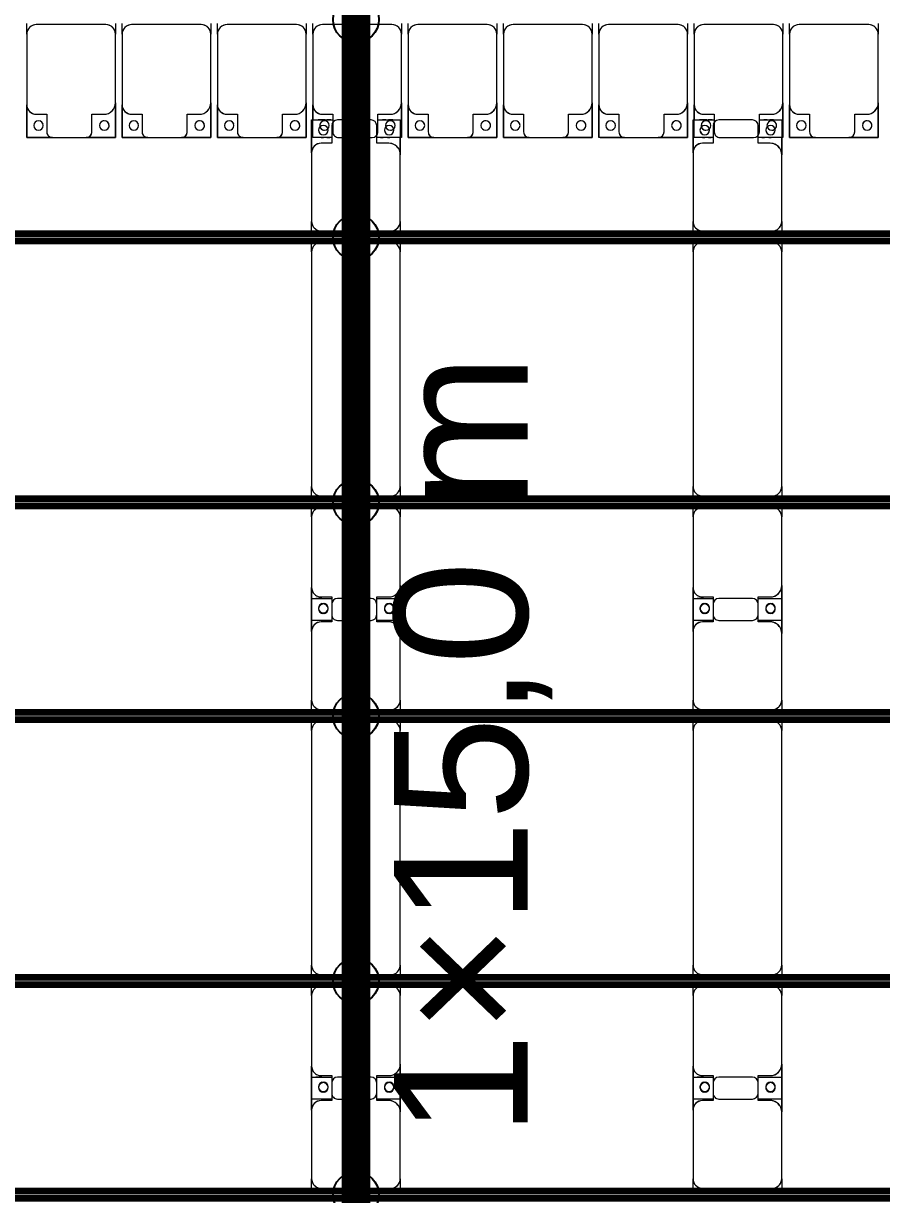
# Model space of a CAD drawing. Header units: millimetres. Extents: x -291190 to 146725, y 19759 to 185158.
# Drawn here: x -42923 to -38423, y 151050 to 157191 of the extents above; entities that cross this region are included whole.
import ezdxf

# ---------------------------------------------------------------- set-up
doc = ezdxf.new("R2010")
doc.units = ezdxf.units.MM
doc.layers.add('A-GENM', color=13, linetype='Continuous', lineweight=9)
doc.layers.add('S-BEAM', color=12, linetype='Continuous', lineweight=9)
doc.layers.add('GC-GHI CHU', color=2, linetype='Continuous')
doc.layers.add('GC-HOP 40x60 GIA CUONG', color=1, linetype='Continuous')
doc.styles.add('GC_VN', font='arial.ttf')

# ---------------------------------------------------------------- blocks, each defined once
blk = doc.blocks.new('Dải phao đi lại kèm đỡ invester - DẢI PHAO ĐI LẠI-60252-KHUNG KẾT CẤU BÈ PIN 4')
at = {"layer": 'A-GENM', "color": 7}
for p, q in [((103258.4, 1312.2), (103411.8, 1312.2)), ((103258.4, 1129.7), (103258.4, 1312.2)), ((103258.4, 1312.2), (103258.4, 1129.7)), ((103411.8, 1312.2), (103258.4, 1312.2)), ((103588.2, 1312.2), (103411.8, 1312.2)), ((103588.2, 1312.2), (103723.4, 1312.2)), ((103723.4, 1312.2), (103588.2, 1312.2)), ((103723.4, 1312.2), (103723.4, 1139.7)), ((103723.4, 1139.7), (103723.4, 1312.2)), ((103758.4, 1312.2), (103888.1, 1312.2)), ((103758.4, 1129.7), (103758.4, 1312.2)), ((103758.4, 1312.2), (103758.4, 1129.7)), ((103831.6, 1312.2), (103819.4, 1312.2)), ((103868.8, 1312.2), (103855.3, 1312.2)), ((104088.2, 1312.2), (103911.8, 1312.2)), ((104124.6, 1312.2), (104223.4, 1312.2)), ((104149.1, 1312.2), (104133.8, 1312.2)), ((104180.3, 1312.2), (104167.8, 1312.2)), ((104223.4, 1312.2), (104223.4, 1139.7)), ((104258.4, 1312.2), (104411.8, 1312.2)), ((104258.4, 1129.7), (104258.4, 1312.2)), ((104258.4, 1312.2), (104258.4, 1129.7)), ((104411.8, 1312.2), (104258.4, 1312.2)), ((104588.2, 1312.2), (104411.8, 1312.2)), ((104588.2, 1312.2), (104723.4, 1312.2)), ((104716.5, 1312.2), (104588.2, 1312.2)), ((104723.4, 1312.2), (104723.4, 1139.7)), ((104723.4, 1139.7), (104723.4, 1312.2)), ((104758.4, 1312.2), (104911.8, 1312.2)), ((104758.4, 1129.7), (104758.4, 1312.2)), ((104758.4, 1312.2), (104758.4, 1129.7)), ((104911.8, 1312.2), (104758.4, 1312.2)), ((105088.2, 1312.2), (104911.8, 1312.2)), ((105088.2, 1312.2), (105223.4, 1312.2)), ((105223.4, 1312.2), (105088.2, 1312.2)), ((105223.4, 1312.2), (105223.4, 1139.7)), ((105223.4, 1139.7), (105223.4, 1312.2)), ((105258.4, 1312.2), (105411.8, 1312.2)), ((105258.4, 1129.7), (105258.4, 1312.2)), ((105258.4, 1312.2), (105258.4, 1129.7)), ((105411.8, 1312.2), (105258.4, 1312.2)), ((105588.2, 1312.2), (105411.8, 1312.2)), ((105588.2, 1312.2), (105723.4, 1312.2)), ((105723.4, 1312.2), (105588.2, 1312.2)), ((105723.4, 1312.2), (105723.4, 1139.7)), ((105723.4, 1139.7), (105723.4, 1312.2)), ((105758.4, 1312.2), (105888.1, 1312.2)), ((105758.4, 1129.7), (105758.4, 1312.2)), ((105758.4, 1312.2), (105758.4, 1129.7)), ((105831.6, 1312.2), (105819.4, 1312.2)), ((105868.8, 1312.2), (105855.3, 1312.2)), ((106088.2, 1312.2), (105911.8, 1312.2)), ((106124.6, 1312.2), (106223.4, 1312.2)), ((106149.1, 1312.2), (106133.8, 1312.2)), ((106180.3, 1312.2), (106167.8, 1312.2)), ((106223.4, 1312.2), (106223.4, 1139.7)), ((106258.4, 1312.2), (106411.8, 1312.2)), ((106258.4, 1129.7), (106258.4, 1312.2)), ((106258.4, 1312.2), (106258.4, 1129.7)), ((106411.8, 1312.2), (106258.4, 1312.2)), ((106588.2, 1312.2), (106411.8, 1312.2)), ((106588.2, 1312.2), (106723.4, 1312.2)), ((106723.4, 1312.2), (106588.2, 1312.2)), ((106723.4, 1312.2), (106723.4, 1139.7)), ((106723.4, 1139.7), (106723.4, 1312.2)), ((106758.4, 1312.2), (106911.8, 1312.2)), ((106758.4, 1129.7), (106758.4, 1312.2)), ((106758.4, 1312.2), (106758.4, 1129.7)), ((106911.8, 1312.2), (106758.4, 1312.2)), ((107088.2, 1312.2), (106911.8, 1312.2)), ((107088.2, 1312.2), (107223.4, 1312.2)), ((107223.4, 1312.2), (107088.2, 1312.2)), ((107223.4, 1312.2), (107223.4, 1139.7)), ((107223.4, 1139.7), (107223.4, 1312.2)), ((107258.4, 1312.2), (107411.8, 1312.2)), ((107258.4, 1129.7), (107258.4, 1312.2)), ((107258.4, 1312.2), (107258.4, 1129.7)), ((107411.8, 1312.2), (107258.4, 1312.2)), ((107588.2, 1312.2), (107411.8, 1312.2)), ((107588.2, 1312.2), (107723.4, 1312.2)), ((107723.4, 1312.2), (107588.2, 1312.2)), ((107723.4, 1312.2), (107723.4, 1139.7)), ((107723.4, 1139.7), (107723.4, 1312.2)), ((103381.8, 1282.2), (103381.8, 1189.7)), ((103618.2, 1189.7), (103618.2, 1282.2)), ((103881.8, 1282.2), (103881.8, 1189.7)), ((104118.2, 1189.7), (104118.2, 1282.2)), ((104381.8, 1282.2), (104381.8, 1189.7)), ((104618.2, 1189.7), (104618.2, 1282.2)), ((104881.8, 1282.2), (104881.8, 1189.7)), ((105118.2, 1189.7), (105118.2, 1282.2)), ((105381.8, 1282.2), (105381.8, 1189.7)), ((105618.2, 1189.7), (105618.2, 1282.2)), ((105881.8, 1282.2), (105881.8, 1189.7)), ((106118.2, 1189.7), (106118.2, 1282.2)), ((106381.8, 1282.2), (106381.8, 1189.7)), ((106618.2, 1189.7), (106618.2, 1282.2)), ((106881.8, 1282.2), (106881.8, 1189.7)), ((107118.2, 1189.7), (107118.2, 1282.2)), ((107381.8, 1282.2), (107381.8, 1189.7)), ((107618.2, 1189.7), (107618.2, 1282.2)), ((103381.8, 1189.7), (103318.4, 1189.7)), ((103673.4, 1189.7), (103618.2, 1189.7)), ((103881.8, 1189.7), (103818.4, 1189.7)), ((104173.4, 1189.7), (104118.2, 1189.7)), ((104223.4, 1139.7), (104223.4, 1219.7)), ((104381.8, 1189.7), (104318.4, 1189.7)), ((104673.4, 1189.7), (104618.2, 1189.7)), ((104881.8, 1189.7), (104818.4, 1189.7)), ((105173.4, 1189.7), (105118.2, 1189.7)), ((105381.8, 1189.7), (105318.4, 1189.7)), ((105673.4, 1189.7), (105618.2, 1189.7)), ((105881.8, 1189.7), (105818.4, 1189.7)), ((106173.4, 1189.7), (106118.2, 1189.7)), ((106223.4, 1139.7), (106223.4, 1219.7)), ((106381.8, 1189.7), (106318.4, 1189.7)), ((106673.4, 1189.7), (106618.2, 1189.7)), ((106881.8, 1189.7), (106818.4, 1189.7)), ((107173.4, 1189.7), (107118.2, 1189.7)), ((107381.8, 1189.7), (107318.4, 1189.7)), ((107673.4, 1189.7), (107618.2, 1189.7)), ((103258.4, 1129.7), (103258.4, 769.7)), ((103723.4, 769.7), (103723.4, 1139.7)), ((103758.4, 1129.7), (103758.4, 769.7)), ((104223.4, 769.7), (104223.4, 1139.7)), ((104258.4, 1129.7), (104258.4, 769.7)), ((104723.4, 769.7), (104723.4, 1139.7)), ((104758.4, 1129.7), (104758.4, 769.7)), ((105223.4, 769.7), (105223.4, 1139.7)), ((105258.4, 1129.7), (105258.4, 769.7)), ((105723.4, 769.7), (105723.4, 1139.7)), ((105758.4, 1129.7), (105758.4, 769.7)), ((106223.4, 769.7), (106223.4, 1139.7)), ((106258.4, 1129.7), (106258.4, 769.7)), ((106723.4, 769.7), (106723.4, 1139.7)), ((106758.4, 1129.7), (106758.4, 769.7)), ((107223.4, 769.7), (107223.4, 1139.7)), ((107258.4, 1129.7), (107258.4, 769.7)), ((107723.4, 769.7), (107723.4, 1139.7)), ((103258.4, 713.3), (103258.4, 769.7)), ((103258.4, 713.3), (103258.4, 769.7)), ((103723.4, 769.7), (103723.4, 713.3)), ((103723.4, 769.7), (103723.4, 713.3)), ((103758.4, 713.3), (103758.4, 769.7)), ((103758.4, 713.3), (103758.4, 769.7)), ((104223.4, 769.7), (104223.4, 713.3)), ((104223.4, 769.7), (104223.4, 713.3)), ((104258.4, 713.3), (104258.4, 769.7)), ((104258.4, 713.3), (104258.4, 769.7)), ((104723.4, 769.7), (104723.4, 713.3)), ((104723.4, 769.7), (104723.4, 713.3)), ((104758.4, 713.3), (104758.4, 769.7)), ((104758.4, 713.3), (104758.4, 769.7)), ((105223.4, 769.7), (105223.4, 713.3)), ((105223.4, 769.7), (105223.4, 713.3)), ((105258.4, 713.3), (105258.4, 769.7)), ((105258.4, 713.3), (105258.4, 769.7)), ((105723.4, 769.7), (105723.4, 713.3)), ((105723.4, 769.7), (105723.4, 713.3)), ((105758.4, 713.3), (105758.4, 769.7)), ((105758.4, 713.3), (105758.4, 769.7)), ((106223.4, 769.7), (106223.4, 713.3)), ((106223.4, 769.7), (106223.4, 713.3)), ((106258.4, 713.3), (106258.4, 769.7)), ((106258.4, 713.3), (106258.4, 769.7)), ((106723.4, 769.7), (106723.4, 713.3)), ((106723.4, 769.7), (106723.4, 713.3)), ((106758.4, 713.3), (106758.4, 769.7)), ((106758.4, 713.3), (106758.4, 769.7)), ((107223.4, 769.7), (107223.4, 713.3)), ((107223.4, 769.7), (107223.4, 713.3)), ((107258.4, 713.3), (107258.4, 769.7)), ((107258.4, 713.3), (107258.4, 769.7)), ((107723.4, 769.7), (107723.4, 713.3)), ((107723.4, 769.7), (107723.4, 713.3)), ((103308.4, 719.7), (103673.4, 719.7)), ((103808.4, 719.7), (104173.4, 719.7)), ((104308.4, 719.7), (104673.4, 719.7)), ((104808.4, 719.7), (105173.4, 719.7)), ((105308.4, 719.7), (105673.4, 719.7)), ((105808.4, 719.7), (106173.4, 719.7)), ((106308.4, 719.7), (106673.4, 719.7)), ((106808.4, 719.7), (107173.4, 719.7)), ((107308.4, 719.7), (107673.4, 719.7))]:
    blk.add_line(p, q, dxfattribs=at)
for centre, radius, start, end in [((103411.8, 1282.2), 30, 90, 180), ((103411.8, 1282.2), 30, 105, 165), ((103411.8, 1282.2), 30, 135, 165), ((103411.8, 1282.2), 30, 135, 165), ((103411.8, 1282.2), 30, 105, 120), ((103411.8, 1282.2), 30, 105, 120), ((103588.2, 1282.2), 30, 360, 90), ((103588.2, 1282.2), 30, 60, 75), ((103588.2, 1282.2), 30, 15, 75), ((103588.2, 1282.2), 30, 60, 75), ((103588.2, 1282.2), 30, 15, 30), ((103588.2, 1282.2), 30, 15, 30), ((103911.8, 1282.2), 30, 90, 180), ((103911.8, 1282.2), 30, 150, 165), ((104088.2, 1282.2), 30, 360, 90), ((104411.8, 1282.2), 30, 90, 180), ((104411.8, 1282.2), 30, 105, 165), ((104411.8, 1282.2), 30, 135, 165), ((104411.8, 1282.2), 30, 135, 165), ((104411.8, 1282.2), 30, 105, 120), ((104411.8, 1282.2), 30, 105, 120), ((104588.2, 1282.2), 30, 360, 90), ((104588.2, 1282.2), 30, 60, 75), ((104588.2, 1282.2), 30, 15, 75), ((104588.2, 1282.2), 30, 60, 75), ((104588.2, 1282.2), 30, 15, 30), ((104588.2, 1282.2), 30, 15, 30), ((104911.8, 1282.2), 30, 90, 180), ((104911.8, 1282.2), 30, 105, 165), ((104911.8, 1282.2), 30, 135, 165), ((104911.8, 1282.2), 30, 135, 165), ((104911.8, 1282.2), 30, 105, 120), ((104911.8, 1282.2), 30, 105, 120), ((105088.2, 1282.2), 30, 360, 90), ((105088.2, 1282.2), 30, 60, 75), ((105088.2, 1282.2), 30, 15, 75), ((105088.2, 1282.2), 30, 60, 75), ((105088.2, 1282.2), 30, 15, 30), ((105088.2, 1282.2), 30, 15, 30), ((105411.8, 1282.2), 30, 90, 180), ((105411.8, 1282.2), 30, 105, 165), ((105411.8, 1282.2), 30, 135, 165), ((105411.8, 1282.2), 30, 135, 165), ((105411.8, 1282.2), 30, 105, 120), ((105411.8, 1282.2), 30, 105, 120), ((105588.2, 1282.2), 30, 360, 90), ((105588.2, 1282.2), 30, 60, 75), ((105588.2, 1282.2), 30, 15, 75), ((105588.2, 1282.2), 30, 60, 75), ((105588.2, 1282.2), 30, 15, 30), ((105588.2, 1282.2), 30, 15, 30), ((105911.8, 1282.2), 30, 90, 180), ((105911.8, 1282.2), 30, 150, 165), ((106088.2, 1282.2), 30, 360, 90), ((106411.8, 1282.2), 30, 90, 180), ((106411.8, 1282.2), 30, 105, 165), ((106411.8, 1282.2), 30, 135, 165), ((106411.8, 1282.2), 30, 135, 165), ((106411.8, 1282.2), 30, 105, 120), ((106411.8, 1282.2), 30, 105, 120), ((106588.2, 1282.2), 30, 360, 90), ((106588.2, 1282.2), 30, 60, 75), ((106588.2, 1282.2), 30, 15, 75), ((106588.2, 1282.2), 30, 60, 75), ((106588.2, 1282.2), 30, 15, 30), ((106588.2, 1282.2), 30, 15, 30), ((106911.8, 1282.2), 30, 90, 180), ((106911.8, 1282.2), 30, 105, 165), ((106911.8, 1282.2), 30, 135, 165), ((106911.8, 1282.2), 30, 135, 165), ((106911.8, 1282.2), 30, 105, 120), ((106911.8, 1282.2), 30, 105, 120), ((107088.2, 1282.2), 30, 360, 90), ((107088.2, 1282.2), 30, 60, 75), ((107088.2, 1282.2), 30, 15, 75), ((107088.2, 1282.2), 30, 60, 75), ((107088.2, 1282.2), 30, 15, 30), ((107088.2, 1282.2), 30, 15, 30), ((107411.8, 1282.2), 30, 90, 180), ((107411.8, 1282.2), 30, 105, 165), ((107411.8, 1282.2), 30, 135, 165), ((107411.8, 1282.2), 30, 135, 165), ((107411.8, 1282.2), 30, 105, 120), ((107411.8, 1282.2), 30, 105, 120), ((107588.2, 1282.2), 30, 360, 90), ((107588.2, 1282.2), 30, 60, 75), ((107588.2, 1282.2), 30, 15, 75), ((107588.2, 1282.2), 30, 60, 75), ((107588.2, 1282.2), 30, 15, 30), ((107588.2, 1282.2), 30, 15, 30), ((103316.8, 1248.6), 25, 90, 270), ((103316.8, 1248.6), 25, 90, 255), ((103316.8, 1248.6), 25, 270, 90), ((103316.8, 1248.6), 25, 0, 90), ((103316.8, 1248.6), 25, 300, 345), ((103661.8, 1248.6), 25, 90, 270), ((103661.8, 1248.6), 25, 90, 180), ((103661.8, 1248.6), 25, 195, 255), ((103661.8, 1248.6), 25, 270, 90), ((103661.8, 1248.6), 25, 270, 90), ((103816.8, 1248.6), 25, 90, 270), ((103816.8, 1248.6), 25, 90, 210), ((103816.8, 1248.6), 25, 270, 90), ((103816.8, 1248.6), 25, 0, 90), ((104161.8, 1248.6), 25, 90, 270), ((104161.8, 1248.6), 25, 90, 180), ((104161.8, 1248.6), 25, 270, 90), ((104161.8, 1248.6), 25, 345, 90), ((104316.8, 1248.6), 25, 90, 270), ((104316.8, 1248.6), 25, 90, 255), ((104316.8, 1248.6), 25, 270, 90), ((104316.8, 1248.6), 25, 0, 90), ((104316.8, 1248.6), 25, 300, 345), ((104661.8, 1248.6), 25, 90, 270), ((104661.8, 1248.6), 25, 90, 180), ((104661.8, 1248.6), 25, 195, 255), ((104661.8, 1248.6), 25, 270, 90), ((104661.8, 1248.6), 25, 270, 90), ((104816.8, 1248.6), 25, 90, 270), ((104816.8, 1248.6), 25, 90, 255), ((104816.8, 1248.6), 25, 270, 90), ((104816.8, 1248.6), 25, 0, 90), ((104816.8, 1248.6), 25, 300, 345), ((105161.8, 1248.6), 25, 90, 270), ((105161.8, 1248.6), 25, 90, 180), ((105161.8, 1248.6), 25, 195, 255), ((105161.8, 1248.6), 25, 270, 90), ((105161.8, 1248.6), 25, 270, 90), ((105316.8, 1248.6), 25, 90, 270), ((105316.8, 1248.6), 25, 90, 255), ((105316.8, 1248.6), 25, 270, 90), ((105316.8, 1248.6), 25, 0, 90), ((105316.8, 1248.6), 25, 300, 345), ((105661.8, 1248.6), 25, 90, 270), ((105661.8, 1248.6), 25, 90, 180), ((105661.8, 1248.6), 25, 195, 255), ((105661.8, 1248.6), 25, 270, 90), ((105661.8, 1248.6), 25, 270, 90), ((105816.8, 1248.6), 25, 90, 270), ((105816.8, 1248.6), 25, 90, 210), ((105816.8, 1248.6), 25, 270, 90), ((105816.8, 1248.6), 25, 0, 90), ((106161.8, 1248.6), 25, 90, 270), ((106161.8, 1248.6), 25, 90, 180), ((106161.8, 1248.6), 25, 270, 90), ((106161.8, 1248.6), 25, 345, 90), ((106316.8, 1248.6), 25, 90, 270), ((106316.8, 1248.6), 25, 90, 255), ((106316.8, 1248.6), 25, 270, 90), ((106316.8, 1248.6), 25, 0, 90), ((106316.8, 1248.6), 25, 300, 345), ((106661.8, 1248.6), 25, 90, 270), ((106661.8, 1248.6), 25, 90, 180), ((106661.8, 1248.6), 25, 195, 255), ((106661.8, 1248.6), 25, 270, 90), ((106661.8, 1248.6), 25, 270, 90), ((106816.8, 1248.6), 25, 90, 270), ((106816.8, 1248.6), 25, 90, 255), ((106816.8, 1248.6), 25, 270, 90), ((106816.8, 1248.6), 25, 0, 90), ((106816.8, 1248.6), 25, 300, 345), ((107161.8, 1248.6), 25, 90, 270), ((107161.8, 1248.6), 25, 90, 180), ((107161.8, 1248.6), 25, 195, 255), ((107161.8, 1248.6), 25, 270, 90), ((107161.8, 1248.6), 25, 270, 90), ((107316.8, 1248.6), 25, 90, 270), ((107316.8, 1248.6), 25, 90, 255), ((107316.8, 1248.6), 25, 270, 90), ((107316.8, 1248.6), 25, 0, 90), ((107316.8, 1248.6), 25, 300, 345), ((107661.8, 1248.6), 25, 90, 270), ((107661.8, 1248.6), 25, 90, 180), ((107661.8, 1248.6), 25, 195, 255), ((107661.8, 1248.6), 25, 270, 90), ((107661.8, 1248.6), 25, 270, 90), ((103318.4, 1129.7), 60, 90, 180), ((103318.4, 1129.7), 60, 90, 150), ((103318.4, 1129.7), 60, 135, 150), ((103318.4, 1129.7), 60, 135, 150), ((103316.8, 1248.6), 25, 270, 285), ((103673.4, 1139.7), 50, 0, 90), ((103673.4, 1139.7), 50, 45, 90), ((103673.4, 1139.7), 50, 15, 90), ((103673.4, 1139.7), 50, 45, 90), ((103818.4, 1129.7), 60, 90, 180), ((103818.4, 1129.7), 60, 100.00003, 150), ((103818.4, 1129.7), 60, 135, 150), ((103818.4, 1129.7), 60, 135, 150), ((104173.4, 1139.7), 50, 0, 90), ((104173.4, 1139.7), 50, 45, 90), ((104173.4, 1139.7), 50, 15, 90), ((104173.4, 1139.7), 50, 45, 90), ((104318.4, 1129.7), 60, 90, 180), ((104318.4, 1129.7), 60, 90, 150), ((104318.4, 1129.7), 60, 135, 150), ((104318.4, 1129.7), 60, 135, 150), ((104316.8, 1248.6), 25, 270, 285), ((104673.4, 1139.7), 50, 0, 90), ((104673.4, 1139.7), 50, 45, 90), ((104673.4, 1139.7), 50, 15, 90), ((104673.4, 1139.7), 50, 45, 90), ((104818.4, 1129.7), 60, 90, 180), ((104818.4, 1129.7), 60, 90, 150), ((104818.4, 1129.7), 60, 135, 150), ((104818.4, 1129.7), 60, 135, 150), ((104816.8, 1248.6), 25, 270, 285), ((105173.4, 1139.7), 50, 0, 90), ((105173.4, 1139.7), 50, 45, 90), ((105173.4, 1139.7), 50, 15, 90), ((105173.4, 1139.7), 50, 45, 90), ((105318.4, 1129.7), 60, 90, 180), ((105318.4, 1129.7), 60, 90, 150), ((105318.4, 1129.7), 60, 135, 150), ((105318.4, 1129.7), 60, 135, 150), ((105316.8, 1248.6), 25, 270, 285), ((105673.4, 1139.7), 50, 0, 90), ((105673.4, 1139.7), 50, 45, 90), ((105673.4, 1139.7), 50, 15, 90), ((105673.4, 1139.7), 50, 45, 90), ((105818.4, 1129.7), 60, 90, 180), ((105818.4, 1129.7), 60, 90, 150), ((105818.4, 1129.7), 60, 135, 150), ((105818.4, 1129.7), 60, 135, 150), ((106173.4, 1139.7), 50, 0, 90), ((106173.4, 1139.7), 50, 45, 90), ((106173.4, 1139.7), 50, 15, 90), ((106173.4, 1139.7), 50, 45, 90), ((106318.4, 1129.7), 60, 90, 180), ((106318.4, 1129.7), 60, 90, 150), ((106318.4, 1129.7), 60, 135, 150), ((106318.4, 1129.7), 60, 135, 150), ((106316.8, 1248.6), 25, 270, 285), ((106673.4, 1139.7), 50, 0, 90), ((106673.4, 1139.7), 50, 45, 90), ((106673.4, 1139.7), 50, 15, 90), ((106673.4, 1139.7), 50, 45, 90), ((106818.4, 1129.7), 60, 90, 180), ((106818.4, 1129.7), 60, 90, 150), ((106818.4, 1129.7), 60, 135, 150), ((106818.4, 1129.7), 60, 135, 150), ((106816.8, 1248.6), 25, 270, 285), ((107173.4, 1139.7), 50, 0, 90), ((107173.4, 1139.7), 50, 45, 90), ((107173.4, 1139.7), 50, 15, 90), ((107173.4, 1139.7), 50, 45, 90), ((107318.4, 1129.7), 60, 90, 180), ((107318.4, 1129.7), 60, 90, 150), ((107318.4, 1129.7), 60, 135, 150), ((107318.4, 1129.7), 60, 135, 150), ((107316.8, 1248.6), 25, 270, 285), ((107673.4, 1139.7), 50, 0, 90), ((107673.4, 1139.7), 50, 45, 90), ((107673.4, 1139.7), 50, 15, 90), ((107673.4, 1139.7), 50, 45, 90), ((103308.4, 769.7), 50, 180, 270), ((103308.4, 769.7), 50, 195, 270), ((103673.4, 769.7), 50, 270, 0), ((103673.4, 769.7), 50, 270, 345), ((103808.4, 769.7), 50, 180, 270), ((103808.4, 769.7), 50, 195, 269.59107), ((104173.4, 769.7), 50, 270, 0), ((104173.4, 769.7), 50, 270, 345), ((104308.4, 769.7), 50, 180, 270), ((104308.4, 769.7), 50, 195, 270), ((104673.4, 769.7), 50, 270, 0), ((104673.4, 769.7), 50, 270, 345), ((104808.4, 769.7), 50, 180, 270), ((104808.4, 769.7), 50, 195, 270), ((105173.4, 769.7), 50, 270, 0), ((105173.4, 769.7), 50, 270, 345), ((105308.4, 769.7), 50, 180, 270), ((105308.4, 769.7), 50, 195, 270), ((105673.4, 769.7), 50, 270, 0), ((105673.4, 769.7), 50, 270, 345), ((105808.4, 769.7), 50, 180, 270), ((105808.4, 769.7), 50, 195, 270), ((106173.4, 769.7), 50, 270, 0), ((106173.4, 769.7), 50, 270, 345), ((106308.4, 769.7), 50, 180, 270), ((106308.4, 769.7), 50, 195, 270), ((106673.4, 769.7), 50, 270, 0), ((106673.4, 769.7), 50, 270, 345), ((106808.4, 769.7), 50, 180, 270), ((106808.4, 769.7), 50, 195, 270), ((107173.4, 769.7), 50, 270, 0), ((107173.4, 769.7), 50, 270, 345), ((107308.4, 769.7), 50, 180, 270), ((107308.4, 769.7), 50, 195, 270), ((107673.4, 769.7), 50, 270, 0), ((107673.4, 769.7), 50, 270, 345)]:
    blk.add_arc(centre, radius, start, end, dxfattribs=at)
blk = doc.blocks.new('Dai phao do pin - DẢI PHAO ĐỠ PIN-V18-KHUNG KẾT CẤU BÈ PIN 4')
at = {"layer": 'A-GENM', "color": 7}
for p, q in [((-1312.2, 241.6), (-1129.7, 241.6)), ((-1312.2, 124.6), (-1312.2, 241.6)), ((-1312.2, 198.3), (-1312.2, 179.3)), ((-1129.7, 241.6), (-1219.7, 241.6)), ((-779.7, 241.6), (-1129.7, 241.6)), ((-779.7, 241.6), (-716.7, 241.6)), ((-779.7, 241.6), (-716.7, 241.6)), ((-729.7, -173.4), (-729.7, 191.6)), ((-676.7, 241.6), (-620.3, 241.6)), ((-676.7, 241.6), (-620.3, 241.6)), ((-670.3, 191.6), (-670.3, -173.4)), ((610.3, 241.6), (-620.3, 241.6)), ((610.3, 241.6), (673.3, 241.6)), ((610.3, 241.6), (673.3, 241.6)), ((660.3, -173.4), (660.3, 191.6)), ((713.3, 241.6), (769.7, 241.6)), ((713.3, 241.6), (769.7, 241.6)), ((719.7, 191.6), (719.7, -173.4)), ((1129.7, 241.6), (769.7, 241.6)), ((1129.7, 241.6), (1312.2, 241.6)), ((1312.2, 241.6), (1129.7, 241.6)), ((1197.8, 241.6), (1380.3, 241.6)), ((1197.8, 116.2), (1197.8, 241.6)), ((1380.3, 241.6), (1197.8, 241.6)), ((1312.2, 241.6), (1312.2, 116.2)), ((1730.3, 241.6), (1380.3, 241.6)), ((1730.3, 241.6), (1793.3, 241.6)), ((1730.3, 241.6), (1793.3, 241.6)), ((1780.3, -173.4), (1780.3, 191.6)), ((1833.3, 241.6), (1889.7, 241.6)), ((1833.3, 241.6), (1889.7, 241.6)), ((1839.7, 191.6), (1839.7, -173.4)), ((3120.3, 241.6), (1889.7, 241.6)), ((3120.3, 241.6), (3183.3, 241.6)), ((3120.3, 241.6), (3183.3, 241.6)), ((3170.3, -173.4), (3170.3, 191.6)), ((3223.3, 241.6), (3279.7, 241.6)), ((3223.3, 241.6), (3279.7, 241.6)), ((3229.7, 191.6), (3229.7, -173.4)), ((3639.7, 241.6), (3279.7, 241.6)), ((3639.7, 241.6), (3822.2, 241.6)), ((3822.2, 241.6), (3639.7, 241.6)), ((3707.8, 241.6), (3890.3, 241.6)), ((3707.8, 116.2), (3707.8, 241.6)), ((3890.3, 241.6), (3707.8, 241.6)), ((3822.2, 241.6), (3822.2, 116.2)), ((4240.3, 241.6), (3890.3, 241.6)), ((4240.3, 241.6), (4303.3, 241.6)), ((4240.3, 241.6), (4303.3, 241.6)), ((4290.3, -173.4), (4290.3, 191.6)), ((-1312.2, 166.1), (-1312.2, 147.6)), ((-1189.7, 181.6), (-1189.7, 118.2)), ((1189.7, 118.2), (1189.7, 181.6)), ((1320.3, 181.6), (1320.3, 118.2)), ((3699.7, 118.2), (3699.7, 181.6)), ((3830.3, 181.6), (3830.3, 118.2)), ((-1312.2, 88.2), (-1312.2, -88.2)), ((-1189.7, 118.2), (-1282.2, 118.2)), ((1282.2, 118.2), (1189.7, 118.2)), ((1197.8, 88.2), (1197.8, -88.2)), ((1320.3, 118.2), (1227.8, 118.2)), ((1312.2, -88.2), (1312.2, 88.2)), ((3792.2, 118.2), (3699.7, 118.2)), ((3707.8, 88.2), (3707.8, -88.2)), ((3830.3, 118.2), (3737.8, 118.2)), ((3822.2, -88.2), (3822.2, 88.2)), ((-1312.2, -223.4), (-1312.2, -111.9)), ((-1282.2, -118.2), (-1189.7, -118.2)), ((-1189.7, -118.2), (-1189.7, -173.4)), ((1189.7, -173.4), (1189.7, -118.2)), ((1189.7, -118.2), (1282.2, -118.2)), ((1197.8, -223.4), (1197.8, -116.2)), ((1227.8, -118.2), (1320.3, -118.2)), ((1312.2, -116.2), (1312.2, -223.4)), ((1320.3, -118.2), (1320.3, -173.4)), ((3699.7, -173.4), (3699.7, -118.2)), ((3699.7, -118.2), (3792.2, -118.2)), ((3707.8, -223.4), (3707.8, -116.2)), ((3737.8, -118.2), (3830.3, -118.2)), ((3822.2, -116.2), (3822.2, -223.4)), ((3830.3, -118.2), (3830.3, -173.4)), ((-1312.2, -122.9), (-1312.2, -143.5)), ((-1312.2, -151.7), (-1312.2, -189.3)), ((1197.8, -169.2), (1197.8, -202)), ((3707.8, -169.2), (3707.8, -202)), ((-1139.7, -223.4), (-1312.2, -223.4)), ((-1312.2, -223.4), (-1139.7, -223.4)), ((-1139.7, -223.4), (-779.7, -223.4)), ((-716.7, -223.4), (-779.7, -223.4)), ((-716.7, -223.4), (-779.7, -223.4)), ((-620.3, -223.4), (-676.7, -223.4)), ((-620.3, -223.4), (-676.7, -223.4)), ((-620.3, -223.4), (610.3, -223.4)), ((673.3, -223.4), (610.3, -223.4)), ((673.3, -223.4), (610.3, -223.4)), ((769.7, -223.4), (713.3, -223.4)), ((769.7, -223.4), (713.3, -223.4)), ((769.7, -223.4), (1139.7, -223.4)), ((1312.2, -223.4), (1139.7, -223.4)), ((1139.7, -223.4), (1312.2, -223.4)), ((1370.3, -223.4), (1197.8, -223.4)), ((1197.8, -223.4), (1370.3, -223.4)), ((1370.3, -223.4), (1730.3, -223.4)), ((1793.3, -223.4), (1730.3, -223.4)), ((1793.3, -223.4), (1730.3, -223.4)), ((1889.7, -223.4), (1833.3, -223.4)), ((1889.7, -223.4), (1833.3, -223.4)), ((1889.7, -223.4), (3120.3, -223.4)), ((3183.3, -223.4), (3120.3, -223.4)), ((3183.3, -223.4), (3120.3, -223.4)), ((3279.7, -223.4), (3223.3, -223.4)), ((3279.7, -223.4), (3223.3, -223.4)), ((3279.7, -223.4), (3649.7, -223.4)), ((3822.2, -223.4), (3649.7, -223.4)), ((3649.7, -223.4), (3822.2, -223.4)), ((3880.3, -223.4), (3707.8, -223.4)), ((3707.8, -223.4), (3880.3, -223.4)), ((3880.3, -223.4), (4240.3, -223.4)), ((4303.3, -223.4), (4240.3, -223.4)), ((4303.3, -223.4), (4240.3, -223.4))]:
    blk.add_line(p, q, dxfattribs=at)
for centre, radius, start, end in [((-1258.6, 183.2), 25, 0, 180), ((-1258.6, 183.2), 25, 90, 180), ((-1129.7, 181.6), 60, 90, 180), ((-1129.7, 181.6), 60, 120, 180), ((-779.7, 191.6), 50, 360, 90), ((-779.7, 191.6), 50, 7.74367, 75), ((-620.3, 191.6), 50, 90, 180), ((-620.3, 191.6), 50, 150, 165), ((-620.3, 191.6), 50, 105, 120), ((610.3, 191.6), 50, 360, 90), ((610.3, 191.6), 50, 60, 90), ((610.3, 191.6), 50, 15, 30), ((769.7, 191.6), 50, 90, 180), ((769.7, 191.6), 50, 105, 172.25633), ((1129.7, 181.6), 60, 360, 90), ((1129.7, 181.6), 60, 45, 60), ((1129.7, 181.6), 60, 360, 60), ((1129.7, 181.6), 60, 45, 60), ((1248.6, 183.2), 25, 0, 180), ((1248.6, 183.2), 25, 360, 165), ((1251.4, 183.2), 25, 0, 180), ((1251.4, 183.2), 25, 90, 180), ((1251.4, 183.2), 25, 15, 75), ((1380.3, 181.6), 60, 90, 180), ((1380.3, 181.6), 60, 120, 180), ((1730.3, 191.6), 50, 360, 90), ((1730.3, 191.6), 50, 7.74367, 75), ((1889.7, 191.6), 50, 90, 180), ((1889.7, 191.6), 50, 150, 165), ((1889.7, 191.6), 50, 105, 120), ((3120.3, 191.6), 50, 360, 90), ((3120.3, 191.6), 50, 75, 90), ((3120.3, 191.6), 50, 15, 30), ((3279.7, 191.6), 50, 90, 180), ((3279.7, 191.6), 50, 105, 172.25633), ((3639.7, 181.6), 60, 360, 90), ((3639.7, 181.6), 60, 45, 60), ((3639.7, 181.6), 60, 360, 60), ((3639.7, 181.6), 60, 45, 60), ((3758.6, 183.2), 25, 0, 180), ((3758.6, 183.2), 25, 360, 165), ((3761.4, 183.2), 25, 0, 180), ((3761.4, 183.2), 25, 90, 180), ((3761.4, 183.2), 25, 15, 75), ((3890.3, 181.6), 60, 90, 180), ((3890.3, 181.6), 60, 120, 180), ((4240.3, 191.6), 50, 360, 90), ((4240.3, 191.6), 50, 7.74367, 75), ((-1258.6, 183.2), 25, 180, 0), ((-1258.6, 183.2), 25, 180, 270), ((-1258.6, 183.2), 25, 285, 300), ((1248.6, 183.2), 25, 180, 0), ((1251.4, 183.2), 25, 180, 0), ((1251.4, 183.2), 25, 180, 270), ((1248.6, 183.2), 25, 210, 255), ((1248.6, 183.2), 25, 270, 360), ((1251.4, 183.2), 25, 285, 330), ((3758.6, 183.2), 25, 180, 0), ((3761.4, 183.2), 25, 180, 0), ((3761.4, 183.2), 25, 180, 270), ((3758.6, 183.2), 25, 210, 255), ((3758.6, 183.2), 25, 270, 360), ((3761.4, 183.2), 25, 285, 330), ((-1282.2, 88.2), 30, 90, 180), ((1227.8, 88.2), 30, 90, 180), ((1282.2, 88.2), 30, 360, 90), ((3737.8, 88.2), 30, 90, 180), ((3792.2, 88.2), 30, 360, 90), ((-1282.2, -88.2), 30, 180, 270), ((-1282.2, -88.2), 30, 240, 255), ((1227.8, -88.2), 30, 180, 270), ((1282.2, -88.2), 30, 270, 360), ((3737.8, -88.2), 30, 180, 270), ((3792.2, -88.2), 30, 270, 360), ((-1258.6, -161.8), 25, 0, 180), ((-1258.6, -161.8), 25, 90, 180), ((-1258.6, -161.8), 25, 180, 0), ((-1258.6, -161.8), 25, 180, 270), ((-1258.6, -161.8), 25, 285, 313.62534), ((-1139.7, -173.4), 50, 180, 270), ((-1139.7, -173.4), 50, 180, 255), ((-779.7, -173.4), 50, 270, 360), ((-779.7, -173.4), 50, 285, 360), ((-620.3, -173.4), 50, 180, 270), ((-620.3, -173.4), 50, 180, 210), ((610.3, -173.4), 50, 270, 360), ((610.3, -173.4), 50, 330, 360), ((769.7, -173.4), 50, 180, 270), ((769.7, -173.4), 50, 180, 255), ((1139.7, -173.4), 50, 270, 360), ((1139.7, -173.4), 50, 285, 360), ((1139.7, -173.4), 50, 315, 0), ((1139.7, -173.4), 50, 315, 0), ((1248.6, -161.8), 25, 0, 180), ((1248.6, -161.8), 25, 180, 0), ((1248.6, -161.8), 25, 105, 165), ((1248.6, -161.8), 25, 195, 360), ((1251.4, -161.8), 25, 0, 180), ((1251.4, -161.8), 25, 105, 180), ((1251.4, -161.8), 25, 180, 0), ((1251.4, -161.8), 25, 180, 270), ((1248.6, -161.8), 25, 360, 75), ((1251.4, -161.8), 25, 15, 75), ((1251.4, -161.8), 25, 285, 345), ((1370.3, -173.4), 50, 180, 270), ((1370.3, -173.4), 50, 180, 255), ((1730.3, -173.4), 50, 270, 360), ((1730.3, -173.4), 50, 285, 360), ((1889.7, -173.4), 50, 180, 270), ((1889.7, -173.4), 50, 180, 210), ((3120.3, -173.4), 50, 270, 360), ((3120.3, -173.4), 50, 330, 360), ((3279.7, -173.4), 50, 180, 270), ((3279.7, -173.4), 50, 180, 255), ((3649.7, -173.4), 50, 270, 360), ((3649.7, -173.4), 50, 285, 360), ((3649.7, -173.4), 50, 315, 0), ((3649.7, -173.4), 50, 315, 0), ((3758.6, -161.8), 25, 0, 180), ((3758.6, -161.8), 25, 180, 0), ((3758.6, -161.8), 25, 105, 165), ((3758.6, -161.8), 25, 195, 360), ((3761.4, -161.8), 25, 0, 180), ((3761.4, -161.8), 25, 105, 180), ((3761.4, -161.8), 25, 180, 0), ((3761.4, -161.8), 25, 180, 270), ((3758.6, -161.8), 25, 360, 75), ((3761.4, -161.8), 25, 15, 75), ((3761.4, -161.8), 25, 285, 345), ((3880.3, -173.4), 50, 180, 270), ((3880.3, -173.4), 50, 180, 255), ((4240.3, -173.4), 50, 270, 360), ((4240.3, -173.4), 50, 285, 360), ((-1139.7, -173.4), 50, 210, 225), ((-1139.7, -173.4), 50, 210, 225), ((-620.3, -173.4), 50, 240, 270), ((610.3, -173.4), 50, 285, 300), ((1370.3, -173.4), 50, 210, 225), ((1370.3, -173.4), 50, 210, 225), ((1889.7, -173.4), 50, 240, 270), ((3880.3, -173.4), 50, 210, 225), ((3880.3, -173.4), 50, 210, 225)]:
    blk.add_arc(centre, radius, start, end, dxfattribs=at)
blk = doc.blocks.new('Dai phao do pin - DẢI PHAO ĐỠ PIN-51784-KHUNG KẾT CẤU BÈ PIN 4')
at = {"layer": 'A-GENM', "color": 7}
for p, q in [((-1312.2, 241.6), (-1129.7, 241.6)), ((-1312.2, 124.6), (-1312.2, 241.6)), ((-1312.2, 202.3), (-1312.2, 179.3)), ((-1129.7, 241.6), (-1219.7, 241.6)), ((-779.7, 241.6), (-1129.7, 241.6)), ((-779.7, 241.6), (-716.7, 241.6)), ((-779.7, 241.6), (-716.7, 241.6)), ((-729.7, -173.4), (-729.7, 191.6)), ((-676.7, 241.6), (-620.3, 241.6)), ((-676.7, 241.6), (-620.3, 241.6)), ((-670.3, 191.6), (-670.3, -173.4)), ((610.3, 241.6), (-620.3, 241.6)), ((610.3, 241.6), (673.3, 241.6)), ((610.3, 241.6), (673.3, 241.6)), ((660.3, -173.4), (660.3, 191.6)), ((713.3, 241.6), (769.7, 241.6)), ((713.3, 241.6), (769.7, 241.6)), ((719.7, 191.6), (719.7, -173.4)), ((1129.7, 241.6), (769.7, 241.6)), ((1129.7, 241.6), (1312.2, 241.6)), ((1312.2, 241.6), (1129.7, 241.6)), ((1197.8, 241.6), (1380.3, 241.6)), ((1197.8, 116.2), (1197.8, 241.6)), ((1380.3, 241.6), (1197.8, 241.6)), ((1312.2, 241.6), (1312.2, 116.2)), ((1730.3, 241.6), (1380.3, 241.6)), ((1730.3, 241.6), (1793.3, 241.6)), ((1730.3, 241.6), (1793.3, 241.6)), ((1780.3, -173.4), (1780.3, 191.6)), ((1833.3, 241.6), (1889.7, 241.6)), ((1833.3, 241.6), (1889.7, 241.6)), ((1839.7, 191.6), (1839.7, -173.4)), ((3120.3, 241.6), (1889.7, 241.6)), ((3120.3, 241.6), (3183.3, 241.6)), ((3120.3, 241.6), (3183.3, 241.6)), ((3170.3, -173.4), (3170.3, 191.6)), ((3223.3, 241.6), (3279.7, 241.6)), ((3223.3, 241.6), (3279.7, 241.6)), ((3229.7, 191.6), (3229.7, -173.4)), ((3639.7, 241.6), (3279.7, 241.6)), ((3639.7, 241.6), (3822.2, 241.6)), ((3822.2, 241.6), (3639.7, 241.6)), ((3707.8, 241.6), (3890.3, 241.6)), ((3707.8, 116.2), (3707.8, 241.6)), ((3890.3, 241.6), (3707.8, 241.6)), ((3822.2, 241.6), (3822.2, 116.2)), ((4240.3, 241.6), (3890.3, 241.6)), ((4240.3, 241.6), (4303.3, 241.6)), ((4240.3, 241.6), (4303.3, 241.6)), ((4290.3, -173.4), (4290.3, 191.6)), ((-1312.2, 166.1), (-1312.2, 147.6)), ((-1189.7, 181.6), (-1189.7, 118.2)), ((1189.7, 118.2), (1189.7, 181.6)), ((1320.3, 181.6), (1320.3, 118.2)), ((3699.7, 118.2), (3699.7, 181.6)), ((3830.3, 181.6), (3830.3, 118.2)), ((-1312.2, 88.2), (-1312.2, -88.2)), ((-1189.7, 118.2), (-1282.2, 118.2)), ((1282.2, 118.2), (1189.7, 118.2)), ((1197.8, 88.2), (1197.8, -88.2)), ((1320.3, 118.2), (1227.8, 118.2)), ((1312.2, -88.2), (1312.2, 88.2)), ((3792.2, 118.2), (3699.7, 118.2)), ((3707.8, 88.2), (3707.8, -88.2)), ((3830.3, 118.2), (3737.8, 118.2)), ((3822.2, -88.2), (3822.2, 88.2)), ((-1312.2, -223.4), (-1312.2, -111.9)), ((-1282.2, -118.2), (-1189.7, -118.2)), ((-1189.7, -118.2), (-1189.7, -173.4)), ((1189.7, -173.4), (1189.7, -118.2)), ((1189.7, -118.2), (1282.2, -118.2)), ((1197.8, -223.4), (1197.8, -116.2)), ((1227.8, -118.2), (1320.3, -118.2)), ((1312.2, -116.2), (1312.2, -223.4)), ((1320.3, -118.2), (1320.3, -173.4)), ((3699.7, -173.4), (3699.7, -118.2)), ((3699.7, -118.2), (3792.2, -118.2)), ((3707.8, -223.4), (3707.8, -116.2)), ((3737.8, -118.2), (3830.3, -118.2)), ((3822.2, -116.2), (3822.2, -223.4)), ((3830.3, -118.2), (3830.3, -173.4)), ((-1312.2, -122.9), (-1312.2, -143.5)), ((-1312.2, -151.7), (-1312.2, -189.3)), ((1197.8, -169.2), (1197.8, -202)), ((3707.8, -169.2), (3707.8, -202)), ((-1139.7, -223.4), (-1312.2, -223.4)), ((-1312.2, -223.4), (-1139.7, -223.4)), ((-1139.7, -223.4), (-779.7, -223.4)), ((-716.7, -223.4), (-779.7, -223.4)), ((-716.7, -223.4), (-779.7, -223.4)), ((-620.3, -223.4), (-676.7, -223.4)), ((-620.3, -223.4), (-676.7, -223.4)), ((-620.3, -223.4), (610.3, -223.4)), ((673.3, -223.4), (610.3, -223.4)), ((673.3, -223.4), (610.3, -223.4)), ((769.7, -223.4), (713.3, -223.4)), ((769.7, -223.4), (713.3, -223.4)), ((769.7, -223.4), (1139.7, -223.4)), ((1312.2, -223.4), (1139.7, -223.4)), ((1139.7, -223.4), (1312.2, -223.4)), ((1370.3, -223.4), (1197.8, -223.4)), ((1197.8, -223.4), (1370.3, -223.4)), ((1370.3, -223.4), (1730.3, -223.4)), ((1793.3, -223.4), (1730.3, -223.4)), ((1793.3, -223.4), (1730.3, -223.4)), ((1889.7, -223.4), (1833.3, -223.4)), ((1889.7, -223.4), (1833.3, -223.4)), ((1889.7, -223.4), (3120.3, -223.4)), ((3183.3, -223.4), (3120.3, -223.4)), ((3183.3, -223.4), (3120.3, -223.4)), ((3279.7, -223.4), (3223.3, -223.4)), ((3279.7, -223.4), (3223.3, -223.4)), ((3279.7, -223.4), (3649.7, -223.4)), ((3822.2, -223.4), (3649.7, -223.4)), ((3649.7, -223.4), (3822.2, -223.4)), ((3880.3, -223.4), (3707.8, -223.4)), ((3707.8, -223.4), (3880.3, -223.4)), ((3880.3, -223.4), (4240.3, -223.4)), ((4303.3, -223.4), (4240.3, -223.4)), ((4303.3, -223.4), (4240.3, -223.4))]:
    blk.add_line(p, q, dxfattribs=at)
for centre, radius, start, end in [((-1258.6, 183.2), 25, 0, 180), ((-1258.6, 183.2), 25, 90, 180), ((-1129.7, 181.6), 60, 90, 180), ((-1129.7, 181.6), 60, 120, 180), ((-779.7, 191.6), 50, 360, 90), ((-779.7, 191.6), 50, 360, 75), ((-620.3, 191.6), 50, 90, 180), ((-620.3, 191.6), 50, 150, 180), ((-620.3, 191.6), 50, 105, 120), ((610.3, 191.6), 50, 360, 90), ((610.3, 191.6), 50, 60, 90), ((610.3, 191.6), 50, 15, 30), ((769.7, 191.6), 50, 90, 180), ((769.7, 191.6), 50, 105, 180), ((1129.7, 181.6), 60, 360, 90), ((1129.7, 181.6), 60, 45, 60), ((1129.7, 181.6), 60, 360, 60), ((1129.7, 181.6), 60, 45, 60), ((1248.6, 183.2), 25, 0, 180), ((1248.6, 183.2), 25, 360, 165), ((1251.4, 183.2), 25, 0, 180), ((1251.4, 183.2), 25, 90, 180), ((1251.4, 183.2), 25, 15, 75), ((1380.3, 181.6), 60, 90, 180), ((1380.3, 181.6), 60, 120, 180), ((1730.3, 191.6), 50, 360, 90), ((1730.3, 191.6), 50, 360, 75), ((1889.7, 191.6), 50, 90, 180), ((1889.7, 191.6), 50, 150, 180), ((1889.7, 191.6), 50, 105, 120), ((3120.3, 191.6), 50, 360, 90), ((3120.3, 191.6), 50, 75, 90), ((3120.3, 191.6), 50, 15, 30), ((3279.7, 191.6), 50, 90, 180), ((3279.7, 191.6), 50, 105, 180), ((3639.7, 181.6), 60, 360, 90), ((3639.7, 181.6), 60, 45, 60), ((3639.7, 181.6), 60, 360, 60), ((3639.7, 181.6), 60, 45, 60), ((3758.6, 183.2), 25, 0, 180), ((3758.6, 183.2), 25, 360, 165), ((3761.4, 183.2), 25, 0, 180), ((3761.4, 183.2), 25, 90, 180), ((3761.4, 183.2), 25, 15, 75), ((3890.3, 181.6), 60, 90, 180), ((3890.3, 181.6), 60, 120, 180), ((4240.3, 191.6), 50, 360, 90), ((4240.3, 191.6), 50, 360, 75), ((-1258.6, 183.2), 25, 180, 0), ((-1258.6, 183.2), 25, 180, 270), ((-1258.6, 183.2), 25, 285, 300), ((1248.6, 183.2), 25, 180, 0), ((1251.4, 183.2), 25, 180, 0), ((1251.4, 183.2), 25, 180, 270), ((1248.6, 183.2), 25, 210, 255), ((1248.6, 183.2), 25, 270, 360), ((1251.4, 183.2), 25, 285, 330), ((3758.6, 183.2), 25, 180, 0), ((3761.4, 183.2), 25, 180, 0), ((3761.4, 183.2), 25, 180, 270), ((3758.6, 183.2), 25, 210, 255), ((3758.6, 183.2), 25, 270, 360), ((3761.4, 183.2), 25, 285, 330), ((-1282.2, 88.2), 30, 90, 180), ((1227.8, 88.2), 30, 90, 180), ((1282.2, 88.2), 30, 360, 90), ((3737.8, 88.2), 30, 90, 180), ((3792.2, 88.2), 30, 360, 90), ((-1282.2, -88.2), 30, 180, 270), ((-1282.2, -88.2), 30, 240, 255), ((1227.8, -88.2), 30, 180, 270), ((1282.2, -88.2), 30, 270, 360), ((3737.8, -88.2), 30, 180, 270), ((3792.2, -88.2), 30, 270, 360), ((-1258.6, -161.8), 25, 0, 180), ((-1258.6, -161.8), 25, 90, 180), ((-1258.6, -161.8), 25, 180, 0), ((-1258.6, -161.8), 25, 180, 270), ((-1258.6, -161.8), 25, 285, 313.62534), ((-1139.7, -173.4), 50, 180, 270), ((-1139.7, -173.4), 50, 180, 255), ((-779.7, -173.4), 50, 270, 360), ((-779.7, -173.4), 50, 285, 360), ((-620.3, -173.4), 50, 180, 270), ((-620.3, -173.4), 50, 180, 210), ((610.3, -173.4), 50, 270, 360), ((610.3, -173.4), 50, 330, 360), ((769.7, -173.4), 50, 180, 270), ((769.7, -173.4), 50, 180, 255), ((1139.7, -173.4), 50, 270, 360), ((1139.7, -173.4), 50, 285, 360), ((1139.7, -173.4), 50, 315, 0), ((1139.7, -173.4), 50, 315, 0), ((1248.6, -161.8), 25, 0, 180), ((1248.6, -161.8), 25, 180, 0), ((1248.6, -161.8), 25, 105, 165), ((1248.6, -161.8), 25, 195, 360), ((1251.4, -161.8), 25, 0, 180), ((1251.4, -161.8), 25, 105, 180), ((1251.4, -161.8), 25, 180, 0), ((1251.4, -161.8), 25, 180, 270), ((1248.6, -161.8), 25, 360, 75), ((1251.4, -161.8), 25, 15, 75), ((1251.4, -161.8), 25, 285, 345), ((1370.3, -173.4), 50, 180, 270), ((1370.3, -173.4), 50, 180, 255), ((1730.3, -173.4), 50, 270, 360), ((1730.3, -173.4), 50, 285, 360), ((1889.7, -173.4), 50, 180, 270), ((1889.7, -173.4), 50, 180, 210), ((3120.3, -173.4), 50, 270, 360), ((3120.3, -173.4), 50, 330, 360), ((3279.7, -173.4), 50, 180, 270), ((3279.7, -173.4), 50, 180, 255), ((3649.7, -173.4), 50, 270, 360), ((3649.7, -173.4), 50, 285, 360), ((3649.7, -173.4), 50, 315, 0), ((3649.7, -173.4), 50, 315, 0), ((3758.6, -161.8), 25, 0, 180), ((3758.6, -161.8), 25, 180, 0), ((3758.6, -161.8), 25, 105, 165), ((3758.6, -161.8), 25, 195, 360), ((3761.4, -161.8), 25, 0, 180), ((3761.4, -161.8), 25, 105, 180), ((3761.4, -161.8), 25, 180, 0), ((3761.4, -161.8), 25, 180, 270), ((3758.6, -161.8), 25, 360, 75), ((3761.4, -161.8), 25, 15, 75), ((3761.4, -161.8), 25, 285, 345), ((3880.3, -173.4), 50, 180, 270), ((3880.3, -173.4), 50, 180, 255), ((4240.3, -173.4), 50, 270, 360), ((4240.3, -173.4), 50, 285, 360), ((-1139.7, -173.4), 50, 210, 225), ((-1139.7, -173.4), 50, 210, 225), ((-620.3, -173.4), 50, 240, 270), ((610.3, -173.4), 50, 285, 300), ((1370.3, -173.4), 50, 210, 225), ((1370.3, -173.4), 50, 210, 225), ((1889.7, -173.4), 50, 240, 270), ((3880.3, -173.4), 50, 210, 225), ((3880.3, -173.4), 50, 210, 225)]:
    blk.add_arc(centre, radius, start, end, dxfattribs=at)
blk = doc.blocks.new('Dầm C52 - Dầm C52-74423-KHUNG KẾT CẤU BÈ PIN 4')
at = {"layer": 'S-BEAM', "lineweight": 140}
blk.add_hatch(color=1, dxfattribs=at).paths.add_polyline_path([(-153612.4, 20), (-153612.4, -20), (153612.4, -20), (153612.4, 20), (-152772.8, 20)])
at = {"layer": 'S-BEAM', "color": 1, "lineweight": 140}
for p, q in [((-153612.4, 20), (153612.4, 20)), ((153612.4, -20), (-153612.4, -20))]:
    blk.add_line(p, q, dxfattribs=at)

msp = doc.modelspace()

# ---------------------------------------------------------------- linework, layer by layer
at = {"layer": 'GC-HOP 40x60 GIA CUONG', "const_width": 150}
msp.add_lwpolyline([(-41179.7, 143701.2), (-41179.7, 158701.2)], dxfattribs=at)
at = {"layer": 'GC-HOP 40x60 GIA CUONG'}
for centre in [(-41179.7, 157211.2), (-41179.7, 156069.8), (-41179.7, 154679.8), (-41179.7, 153559.8), (-41179.7, 152169.8), (-41179.7, 151049.8)]:
    msp.add_circle(centre, 120, dxfattribs=at)

# ---------------------------------------------------------------- block references
at = {"layer": 'A-GENM', "color": 7}
for name, p, rotation in [('Dải phao đi lại kèm đỡ invester - DẢI PHAO ĐI LẠI-60252-KHUNG KẾT CẤU BÈ PIN 4', (64817.6, 157904.6), 180), ('Dai phao do pin - DẢI PHAO ĐỠ PIN-51784-KHUNG KẾT CẤU BÈ PIN 4', (-41188.7, 155373.2), 269.9999999999996), ('Dai phao do pin - DẢI PHAO ĐỠ PIN-V18-KHUNG KẾT CẤU BÈ PIN 4', (-39188.7, 155373.2), 269.9999999999996)]:
    msp.add_blockref(name, p, dxfattribs=dict(at, rotation=rotation))
at = {"layer": 'S-BEAM', "color": 1, "lineweight": 140, "rotation": 180}
for p in [(-88196.3, 156069.8), (-88196.3, 154679.8), (-88196.3, 153559.8), (-88196.3, 152169.8), (-88196.3, 151049.8)]:
    msp.add_blockref('Dầm C52 - Dầm C52-74423-KHUNG KẾT CẤU BÈ PIN 4', p, dxfattribs=at)

# ---------------------------------------------------------------- texts
at = {"layer": 'GC-GHI CHU', "style": 'GC_VN'}
msp.add_text('B4-44: 1×15,0 m', height=700, rotation=90, dxfattribs=at).set_placement((-40279.7, 148201.2))

doc.saveas('drawing.dxf')
